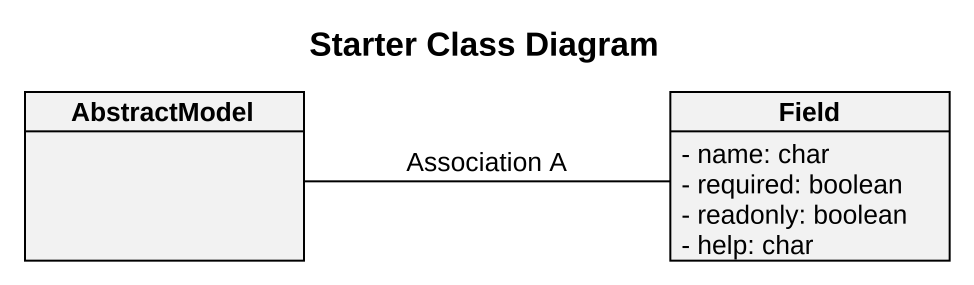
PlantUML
@startuml
title Starter Class Diagram
hide circle
hide empty members
skinparam classAttributeIconSize 0
class AbstractModel
class Field {
  - name: char
  - required: boolean
  - readonly: boolean
  - help: char
}
AbstractModel -right- Field : Association A
@enduml
